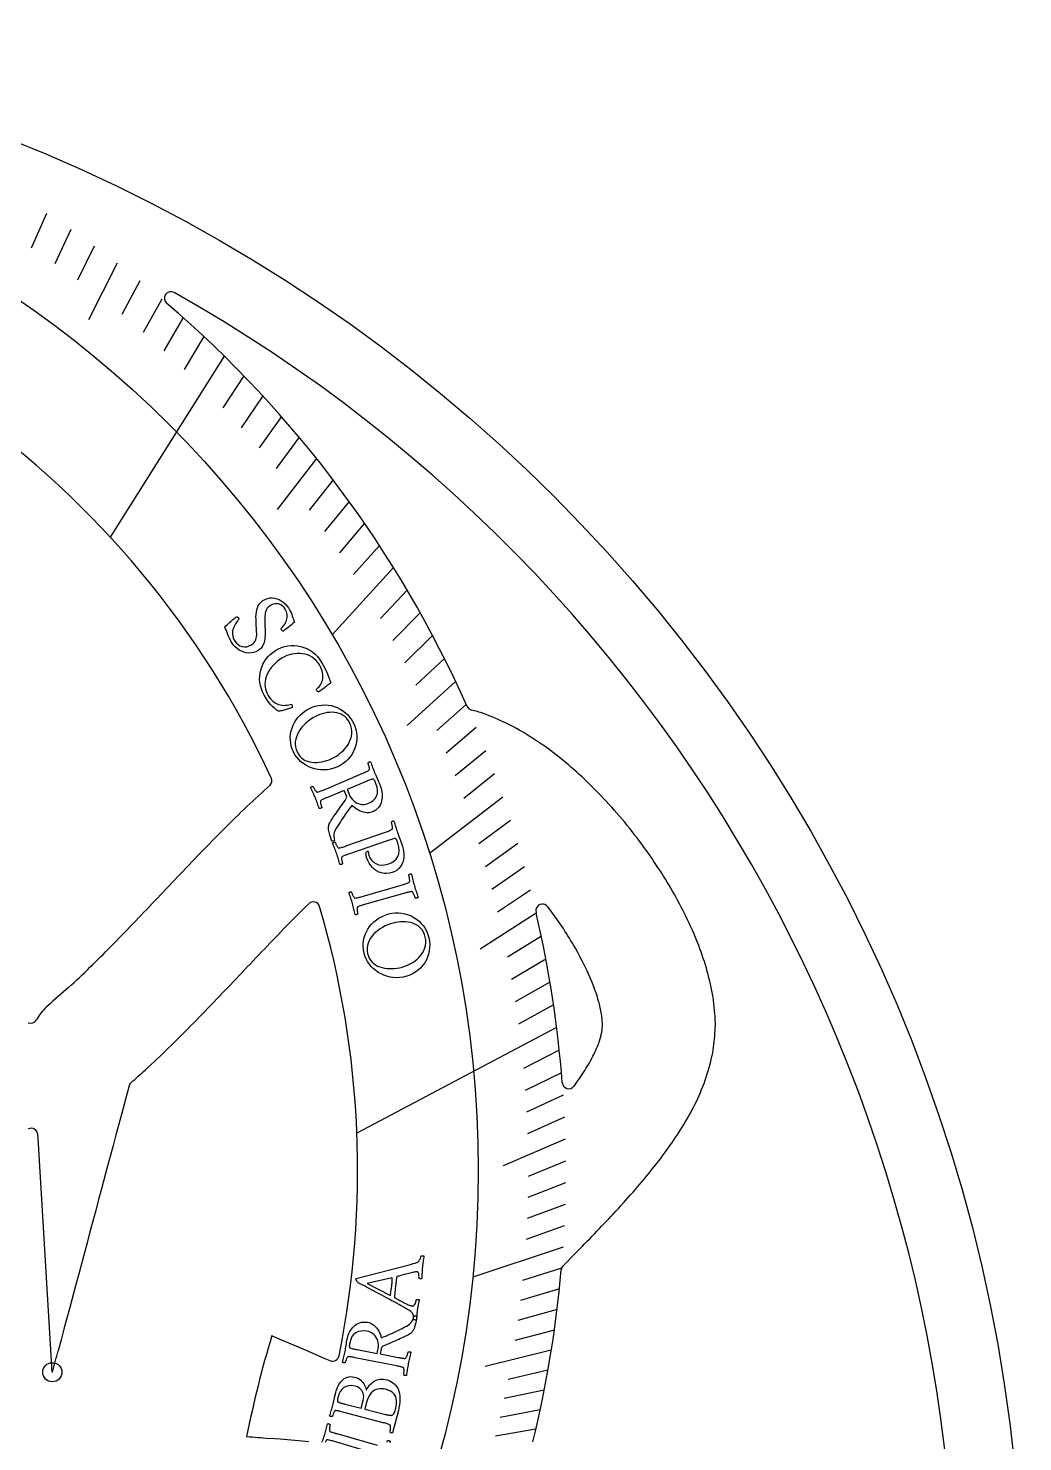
# Model space of a CAD drawing. Header units: millimetres. Extents: x -61 to 61, y -61 to 61.
# Drawn here: x 23 to 60.7, y 7 to 60.7 of the extents above; entities that cross this region are included whole.
import ezdxf

# ---------------------------------------------------------------- set-up
doc = ezdxf.new("R2010")
doc.units = ezdxf.units.MM
for name, color, linetype in [('CUT_INNER', 6, 'Continuous'), ('CUT_OUTER', 1, 'Continuous'), ('ENGRAVE', 7, 'Continuous'), ('ENGRAVE_FINE', 8, 'Continuous'), ('TEXT', 5, 'Continuous')]:
    doc.layers.add(name, color=color, linetype=linetype)

msp = doc.modelspace()

# ---------------------------------------------------------------- linework, layer by layer
at = {"layer": 'CUT_INNER'}
for points in [[(42.2667, 27.1697), (42.2767, 27.1269)], [(42.8059, 27.2556), (42.7063, 27.3817)], [(44.7897, 22.9255), (44.7627, 23.2459)], [(44.6564, 22.2088), (44.6617, 22.2241)], [(26.8152, 20.5733), (26.7545, 20.3464), (26.5348, 19.5264), (26.425, 19.1164), (26.3152, 18.7064), (26.2053, 18.2964), (26.0955, 17.8864), (25.9857, 17.4764), (25.766, 16.6564), (25.6562, 16.2464), (25.5463, 15.8364), (25.3267, 15.0164), (25.2168, 14.6064), (24.8873, 13.3763), (24.7775, 12.9663), (24.5578, 12.1463), (24.448, 11.7363), (24.3382, 11.3263), (24.2283, 10.9163), (24.1185, 10.5063)], [(23.899, 9.6877), (23.8985, 9.6924), (23.8732, 10.11), (23.8476, 10.5337), (23.8219, 10.9574), (23.7963, 11.381), (23.7706, 11.8047), (23.745, 12.2284), (23.6937, 13.0758), (23.6681, 13.4995), (23.5911, 14.7705), (23.5655, 15.1942), (23.5398, 15.6179), (23.5142, 16.0416), (23.4886, 16.4653), (23.4629, 16.889), (23.4116, 17.7363), (23.386, 18.16), (23.3603, 18.5837), (23.352, 18.721)], [(43.7559, 14.1998), (43.2961, 13.733)], [(32.2362, 11.0771), (32.2415, 11.0751), (32.6259, 10.9096), (33.0157, 10.7418), (33.4056, 10.5739), (33.7955, 10.4061), (34.1853, 10.2382), (34.4412, 10.1281)], [(33.6438, 7.0469), (33.3913, 7.0682), (32.9683, 7.104), (32.5454, 7.1398), (32.1224, 7.1755)]]:
    msp.add_lwpolyline(points, dxfattribs=at)
for centre, radius, start, end in [((0, 17.3599), 35.4926, 24.83716, 143.49318), ((28.4006, 50.4938), 0.25, 60.64453, 229.39453), ((0.0014, 0.0007), 58.1815, 352.789404, 60.645013), ((0.0054, 17.3635), 43.3838, 23.9675, 49.40096), ((39.8766, 35.0888), 0.25, 204.08326, 255.07549), ((38.4012, 28.9599), 6.0541, 72.07261, 76.52223), ((35.6966, 22.8315), 12.7359, 64.61135, 68.9807), ((36.9336, 25.7802), 9.5428, 57.00802, 63.73056), ((35.7436, 23.8426), 11.816, 51.83137, 57.28366), ((34.2861, 21.9052), 14.24, 47.47387, 52.03835), ((31.9827, 32.1635), 0.25, 317.29303, 24.78516), ((32.7607, 20.1831), 16.5403, 43.64911, 47.61193), ((249.6698, -203.6833), 320.7047, 132.703512, 132.917591), ((74.9022, -14.2158), 62.9523, 133.854055, 136.122053), ((30.9381, 18.4393), 19.0627, 36.3787, 43.66042), ((31.2458, 18.6278), 18.7032, 29.93817, 36.47277), ((225.6218, -159.33), 272.1759, 136.093946, 136.62177), ((32.5264, 19.4136), 17.2014, 26.14817, 29.79883), ((-68.2187, 118.3106), 132.0846, 315.579686, 316.627798), ((60.6312, -0.2344), 38.6972, 134.23999, 136.44196), ((33.8086, 27.3107), 0.25, 16.34766, 134.45647), ((42.5101, 27.2267), 0.25, 38.29592, 154.46167), ((0.0052, 17.3599), 35.4876, 348.53843, 16.4026), ((42.5101, 27.2267), 0.25, 154.46167, 193.18359), ((0.0344, 17.3663), 43.3553, 4.39804, 13.01053), ((31.2387, 18.6265), 14.4312, 29.81033, 36.72266), ((34.595, 20.4962), 14.8675, 21.80658, 25.91628), ((228.9674, -162.5162), 272.5178, 136.104894, 136.621492), ((-5.2314, 56.529), 43.8555, 312.71592, 315.63202), ((34.5698, 20.4949), 10.6121, 21.59548, 29.99844), ((37.0046, 21.5334), 12.2452, 16.64123, 21.48879), ((39.4429, 22.3351), 9.6797, 10.23982, 16.22815), ((35.4615, 11.0887), 17.1603, 129.61952, 133.14706), ((-67.135, 117.2707), 134.8608, 315.557984, 316.625498), ((35.1245, 20.9116), 9.9446, 16.82215, 20.53948), ((38.4052, 22.1228), 6.4572, 10.46067, 14.9589), ((41.5704, 22.7869), 7.506, 2.0986, 9.73306), ((23.8747, 22.7857), 0.6504, 146.99532, 153.80445), ((25.1493, 22.0024), 2.1463, 131.53821, 147.99236), ((44.2796, 23.1971), 0.4855, 5.76685, 11.6533), ((23.0723, 23.1938), 0.25, 248.21788, 331.05658), ((-5.2739, 56.5634), 48.188, 312.74507, 315.5915), ((38.7206, 24.0437), 6.2136, 342.9714, 346.3745), ((44.4471, 22.6481), 0.3196, 347.68994, 354.30786), ((40.1721, 23.1848), 4.628, 352.945, 356.30921), ((44.4712, 22.8999), 0.3195, 357.66168, 4.59492), ((39.1117, 23.29), 9.9758, 351.52613, 356.48186), ((46.871, 22.8854), 2.2075, 354.60378, 4.58114), ((36.5349, 25.4168), 8.7322, 335.23694, 338.44569), ((37.6144, 25.2409), 7.6838, 328.4604, 333.05552), ((41.8178, 23.213), 7.2915, 339.51546, 347.49944), ((44.9789, 22.631), 4.0811, 345.87076, 348.53686), ((13.8964, 35.9411), 20.032, 310.44505, 312.51281), ((34.3265, 27.4213), 11.6273, 324.29025, 327.77823), ((27.0567, 20.5086), 0.25, 131.36998, 165.00375), ((43.5113, 20.7102), 0.25, 184.39664, 322.42811), ((42.7146, 21.3721), 1.2857, 320.69755, 325.00025), ((40.1039, 23.9088), 9.1407, 332.96454, 339.18944), ((37.6839, 25.2203), 11.8926, 327.86059, 332.63614), ((23.1025, 18.7059), 0.25, 3.46352, 117.96933), ((33.8179, 27.78), 16.5283, 320.83395, 327.4765), ((28.6857, 31.7666), 23.0257, 318.58183, 321.20824), ((21.6958, 37.7157), 32.2034, 316.8932, 318.87177), ((-10.9007, 68.194), 76.8292, 315.349304, 316.910757), ((0.0388, 17.353), 43.3509, 346.23651, 355.00666), ((43.4742, 13.5575), 0.25, 135.43104, 174.90234), ((71.4724, -0.7861), 40.9904, 163.17713, 168.69787), ((-736.9854, 214.1704), 787.8822, 344.9575473, 345.0191802), ((34.5401, 10.3577), 0.25, 246.70761, 348.57422), ((87.2298, 661.5005), 656.6415, 265.1118593, 265.1859046)]:
    msp.add_arc(centre, radius, start, end, dxfattribs=at)
at = {"layer": 'CUT_OUTER'}
msp.add_circle((0, 0), 60.75, dxfattribs=at)
at = {"layer": 'ENGRAVE'}
for points in [[(30.4248, 48.2959), (26.0931, 41.4198)], [(36.8574, 40.2563), (34.5233, 37.707)], [(41.0089, 31.5366), (38.2235, 29.3945)], [(43.0505, 22.7793), (35.4649, 18.7655)], [(43.292, 14.441), (39.867, 13.2985)]]:
    msp.add_lwpolyline(points, dxfattribs=at)
for centre, radius in [((0, 17.3597), 40.0734), ((23.8989, 9.6863), 0.3645)]:
    msp.add_circle(centre, radius, dxfattribs=at)
at = {"layer": 'ENGRAVE_FINE'}
for points in [[(23.6813, 53.7178), (23.1, 52.3992)], [(24.5962, 53.1053), (23.9898, 51.7961)], [(25.4913, 52.4725), (24.8601, 51.1732)], [(26.3663, 51.8203), (25.2727, 49.6709)], [(27.2208, 51.1495), (26.5404, 49.871)], [(28.0542, 50.4608), (27.3495, 49.1933)], [(28.8662, 49.7551), (28.1375, 48.499)], [(29.6565, 49.0332), (28.9039, 47.7889)], [(31.1708, 47.5441), (30.3712, 46.3246)], [(31.8943, 46.7786), (31.0716, 45.5719)], [(32.5952, 46.0001), (31.7496, 44.8067)], [(33.2732, 45.2095), (32.405, 44.0298)], [(33.9283, 44.4076), (32.4428, 42.4633)], [(34.5603, 43.5952), (33.6476, 42.4439)], [(35.1692, 42.7731), (34.2347, 41.6365)], [(35.7551, 41.9421), (34.7989, 40.8205)], [(36.3178, 41.1029), (35.3404, 39.9967)], [(37.374, 39.4029), (36.3549, 38.3286)], [(37.8676, 38.5437), (36.8282, 37.4857)], [(38.3385, 37.6792), (37.279, 36.638)], [(38.7866, 36.8101), (37.7074, 35.7859)], [(39.2122, 35.9372), (37.3791, 34.2572)], [(39.6154, 35.061), (38.4978, 34.0718)], [(39.9965, 34.1822), (38.8601, 33.2111)], [(40.3556, 33.3015), (39.2009, 32.3486)], [(40.693, 32.4194), (39.5202, 31.4851)], [(41.3037, 30.6535), (40.0959, 29.7572)], [(41.5774, 29.7708), (40.3527, 28.8938)], [(41.8306, 28.8889), (40.5892, 28.0316)], [(42.0633, 28.0083), (40.8058, 27.171)], [(42.2761, 27.1296), (40.1506, 25.7656)], [(42.4691, 26.2532), (41.1803, 25.4565)], [(42.6427, 25.3796), (41.3389, 24.6036)], [(42.7972, 24.5091), (41.4788, 23.7541)], [(42.9331, 23.6422), (41.6003, 22.9083)], [(43.1499, 21.9207), (41.7899, 21.2298)], [(43.2317, 21.0668), (41.8586, 20.3977)], [(43.2961, 20.2179), (41.9105, 19.5709)], [(43.3435, 19.3744), (41.9457, 18.7496)], [(43.3743, 18.5365), (41.0207, 17.5307)], [(43.3889, 17.7045), (41.9681, 17.1248)], [(43.3876, 16.8788), (41.9559, 16.3218)], [(43.3708, 16.0594), (41.9286, 15.5254)], [(43.3388, 15.2467), (41.8867, 14.7359)], [(43.2308, 13.6423), (41.7599, 13.1781)], [(43.1554, 12.8509), (41.6759, 12.4103)], [(43.0663, 12.067), (41.5786, 11.6501)], [(42.9638, 11.2907), (41.4683, 10.8977)], [(42.8482, 10.5222), (40.3382, 9.9058)], [(42.7199, 9.7617), (41.2103, 9.4167)], [(42.5792, 9.0092), (41.0632, 8.6884)], [(42.4264, 8.2648), (40.9045, 7.9683)], [(42.2619, 7.5288), (40.7346, 7.2567)]]:
    msp.add_lwpolyline(points, dxfattribs=at)
at = {"layer": 'TEXT'}
for points in [[(32.863, 38.7309), (32.8946, 38.6806), (32.9219, 38.6338), (32.9449, 38.5905), (32.9636, 38.5506), (32.9798, 38.5119), (32.9952, 38.4722), (33.0098, 38.4314), (33.0236, 38.3895), (33.038, 38.3447), (33.0543, 38.2949), (33.0725, 38.2401), (33.0927, 38.1804), (33.0367, 38.1318), (32.9791, 38.0837), (32.9198, 38.036), (32.8588, 37.9888), (32.8007, 37.9449), (32.7503, 37.9073), (32.7075, 37.8759), (32.6724, 37.8508), (32.6647, 37.8463), (32.6556, 37.8461), (32.6452, 37.8503), (32.6335, 37.8589), (32.622, 37.8694), (32.6122, 37.8792), (32.6043, 37.8885), (32.5982, 37.8971), (32.592, 37.9087), (32.5883, 37.92), (32.5869, 37.931), (32.588, 37.9419), (32.6151, 37.966), (32.6426, 37.995), (32.6703, 38.0289), (32.6983, 38.0677), (32.7251, 38.1102), (32.749, 38.1554), (32.7701, 38.2033), (32.7883, 38.2539), (32.8026, 38.3063), (32.812, 38.3597), (32.8163, 38.4142), (32.8157, 38.4697), (32.8088, 38.5253), (32.7942, 38.5798), (32.7719, 38.6332), (32.742, 38.6856), (32.6973, 38.7466), (32.6504, 38.796), (32.6012, 38.8338), (32.5499, 38.8599), (32.4978, 38.8765), (32.446, 38.8854), (32.3947, 38.8868), (32.3437, 38.8806), (32.2945, 38.8687), (32.2485, 38.8529), (32.2056, 38.8332), (32.1659, 38.8097), (32.1093, 38.7659), (32.0634, 38.7171), (32.0283, 38.6635), (32.0038, 38.605), (31.9873, 38.5426), (31.976, 38.4773), (31.97, 38.4092), (31.9692, 38.3383), (31.9708, 38.2657), (31.9719, 38.1927), (31.9727, 38.1193), (31.973, 38.0455), (31.9743, 37.9894), (31.9756, 37.9304), (31.9769, 37.8687), (31.9782, 37.8042), (31.9784, 37.7383), (31.9763, 37.6722), (31.9719, 37.6059), (31.9653, 37.5395), (31.9549, 37.4742), (31.9392, 37.4114), (31.9183, 37.3512), (31.892, 37.2934), (31.8594, 37.2394), (31.8194, 37.1905), (31.772, 37.1466), (31.7173, 37.1077), (31.6302, 37.0617), (31.5407, 37.0307), (31.449, 37.0147), (31.355, 37.0134), (31.2613, 37.0251), (31.1707, 37.0479), (31.0832, 37.0817), (30.9985, 37.1267), (30.9191, 37.181), (30.8473, 37.243), (30.783, 37.3128), (30.7261, 37.3905), (30.6786, 37.468), (30.6361, 37.547), (30.5987, 37.6274), (30.5664, 37.7093), (30.537, 37.7895), (30.5083, 37.865), (30.4802, 37.9356), (30.453, 38.0015), (30.4935, 38.0422), (30.536, 38.0834), (30.5804, 38.1251), (30.6268, 38.1673), (30.6729, 38.2083), (30.7163, 38.2464), (30.757, 38.2816), (30.7952, 38.3139), (30.8286, 38.3416), (30.8551, 38.3633), (30.8749, 38.3789), (30.8877, 38.3884), (30.9009, 38.3854), (30.9139, 38.3814), (30.9267, 38.3764), (30.9393, 38.3704), (30.9512, 38.3633), (30.9618, 38.3551), (30.9712, 38.3457), (30.9793, 38.3352), (30.9862, 38.3211), (30.9877, 38.3074), (30.9837, 38.2941), (30.9743, 38.2811), (30.9542, 38.2587), (30.9315, 38.231), (30.9065, 38.1979), (30.879, 38.1594), (30.8511, 38.1163), (30.825, 38.0693), (30.8006, 38.0184), (30.778, 37.9637), (30.7592, 37.906), (30.7467, 37.8463), (30.7403, 37.7845), (30.74, 37.7208), (30.7481, 37.6555), (30.7668, 37.5892), (30.796, 37.5217), (30.8359, 37.453), (30.8888, 37.3854), (30.9511, 37.3306), (31.023, 37.2885), (31.1044, 37.259), (31.1914, 37.246), (31.2798, 37.2533), (31.3696, 37.2809), (31.4609, 37.329), (31.521, 37.3724), (31.5692, 37.4187), (31.6053, 37.4678), (31.6293, 37.5198), (31.6447, 37.5748), (31.6547, 37.6327), (31.6594, 37.6936), (31.6586, 37.7574), (31.655, 37.8238), (31.6508, 37.8927), (31.6461, 37.9639), (31.6409, 38.0375), (31.6375, 38.1214), (31.635, 38.2075), (31.6334, 38.2959), (31.6328, 38.3866), (31.636, 38.4772), (31.6461, 38.5653), (31.6632, 38.6511), (31.6873, 38.7344), (31.721, 38.8129), (31.7672, 38.884), (31.8258, 38.9478), (31.897, 39.0041), (31.9804, 39.0524), (32.066, 39.0859), (32.154, 39.1044), (32.2444, 39.1078), (32.3347, 39.0978), (32.4228, 39.0762), (32.5084, 39.0428), (32.5917, 38.9976), (32.6702, 38.9427), (32.7416, 38.8799), (32.8059, 38.8093), (32.863, 38.7309)], [(34.1367, 36.639), (34.1835, 36.5538), (34.2296, 36.4657), (34.2749, 36.3745), (34.3193, 36.2803), (34.3617, 36.1833), (34.4008, 36.0838), (34.4366, 35.9817), (34.4691, 35.8771), (34.4652, 35.874), (34.4535, 35.8647), (34.434, 35.8493), (34.4067, 35.8277), (34.3741, 35.8022), (34.3386, 35.7748), (34.3003, 35.7457), (34.2592, 35.7147), (34.2176, 35.6836), (34.178, 35.6539), (34.1404, 35.6254), (34.1047, 35.5984), (34.0736, 35.5749), (34.0494, 35.5571), (34.0322, 35.5449), (34.0219, 35.5385), (34.0152, 35.5349), (34.0066, 35.5348), (33.9962, 35.5381), (33.9838, 35.5449), (33.9713, 35.5541), (33.9603, 35.5646), (33.9507, 35.5765), (33.9425, 35.5897), (33.9368, 35.6017), (33.9329, 35.6136), (33.9307, 35.6252), (33.9302, 35.6367), (33.9487, 35.6527), (33.971, 35.6738), (33.997, 35.7), (34.0268, 35.7313), (34.0574, 35.7681), (34.0861, 35.8106), (34.1127, 35.8587), (34.1372, 35.9127), (34.157, 35.9724), (34.1694, 36.0382), (34.1744, 36.1099), (34.1718, 36.1876), (34.1589, 36.2716), (34.1327, 36.3619), (34.0931, 36.4586), (34.04, 36.5615), (33.9831, 36.6502), (33.9182, 36.7286), (33.8455, 36.7966), (33.7651, 36.8543), (33.6788, 36.9019), (33.5885, 36.9397), (33.4944, 36.9678), (33.3964, 36.9862), (33.2965, 36.9953), (33.1967, 36.9956), (33.0971, 36.9872), (32.9976, 36.97), (32.9001, 36.9449), (32.8066, 36.9127), (32.717, 36.8733), (32.6314, 36.8269), (32.5402, 36.7681), (32.4536, 36.7034), (32.3717, 36.6329), (32.2942, 36.5565), (32.2232, 36.4753), (32.1602, 36.3902), (32.1052, 36.3013), (32.0582, 36.2086), (32.0208, 36.113), (31.9943, 36.0153), (31.9788, 35.9156), (31.9742, 35.8138), (31.9824, 35.7108), (32.0051, 35.6074), (32.0423, 35.5035), (32.094, 35.399), (32.1367, 35.3296), (32.182, 35.2689), (32.23, 35.2169), (32.2807, 35.1736), (32.3326, 35.1373), (32.3842, 35.1064), (32.4355, 35.0808), (32.4865, 35.0607), (32.5558, 35.0403), (32.624, 35.0277), (32.6911, 35.0231), (32.7572, 35.0264), (32.8201, 35.0344), (32.8779, 35.0439), (32.9306, 35.0549), (32.9781, 35.0674), (32.994, 35.0399), (33.0041, 35.0109), (33.0084, 34.9804), (33.007, 34.9486), (32.9919, 34.9414), (32.97, 34.9326), (32.9415, 34.9222), (32.9063, 34.91), (32.8669, 34.8969), (32.8256, 34.8836), (32.7826, 34.8702), (32.7377, 34.8566), (32.693, 34.8437), (32.6504, 34.8324), (32.6099, 34.8228), (32.5715, 34.8148), (32.5372, 34.809), (32.5091, 34.8059), (32.487, 34.8056), (32.4711, 34.808), (32.3995, 34.8578), (32.33, 34.9144), (32.2625, 34.9779), (32.1971, 35.0482), (32.1329, 35.1266), (32.0692, 35.2142), (32.006, 35.3112), (31.9432, 35.4174), (31.8833, 35.5353), (31.8363, 35.6541), (31.8023, 35.7741), (31.7811, 35.8953), (31.7721, 36.0162), (31.7744, 36.1352), (31.788, 36.2522), (31.8131, 36.3673), (31.8488, 36.4792), (31.8944, 36.5865), (31.95, 36.6889), (32.0156, 36.7867), (32.0905, 36.8783), (32.1743, 36.9624), (32.2669, 37.0387), (32.3685, 37.1073), (32.4824, 37.1698), (32.5991, 37.22), (32.7185, 37.2577), (32.8409, 37.2829), (32.9644, 37.2959), (33.0875, 37.297), (33.21, 37.2862), (33.3321, 37.2634), (33.4518, 37.2283), (33.5673, 37.1807), (33.6785, 37.1206), (33.7852, 37.048), (33.8857, 36.9633), (33.9778, 36.8668), (34.0615, 36.7587), (34.1367, 36.639)], [(35.3314, 34.3508), (35.3816, 34.2327), (35.4194, 34.1129), (35.4449, 33.9916), (35.458, 33.8688), (35.4588, 33.7464), (35.4475, 33.6262), (35.4241, 33.5082), (35.3887, 33.3925), (35.3418, 33.2806), (35.2838, 33.1743), (35.2148, 33.0734), (35.135, 32.978), (35.0443, 32.8899), (34.943, 32.811), (34.8312, 32.7412), (34.7088, 32.6804), (34.5878, 32.6337), (34.466, 32.6001), (34.3434, 32.5793), (34.2201, 32.5713), (34.0977, 32.5749), (33.9778, 32.5889), (33.8606, 32.6134), (33.7458, 32.6481), (33.6353, 32.6927), (33.5308, 32.7466), (33.4322, 32.8099), (33.3396, 32.8825), (33.2545, 32.9638), (33.1788, 33.0531), (33.1123, 33.1505), (33.055, 33.256), (33.0087, 33.3651), (32.9737, 33.4763), (32.9499, 33.5898), (32.9374, 33.7056), (32.9362, 33.822), (32.9462, 33.937), (32.9676, 34.0507), (33.0004, 34.1632), (33.0441, 34.273), (33.0982, 34.3788), (33.163, 34.4805), (33.2383, 34.5781), (33.3241, 34.6698), (33.4201, 34.7535), (33.5265, 34.8293), (33.6433, 34.897), (33.7611, 34.9515), (33.8807, 34.9933), (34.0022, 35.022), (34.1256, 35.0378), (34.249, 35.0412), (34.3705, 35.033), (34.4901, 35.0132), (34.6077, 34.9816), (34.7216, 34.9387), (34.8301, 34.8849), (34.9331, 34.8201), (35.0306, 34.7444), (35.1204, 34.6589), (35.2006, 34.5647), (35.2709, 34.462), (35.3314, 34.3508)], [(35.1935, 34.3464), (35.1421, 34.439), (35.0835, 34.5192), (35.0178, 34.5868), (34.9449, 34.6419), (34.8668, 34.6857), (34.7853, 34.7196), (34.7003, 34.7435), (34.6119, 34.7574), (34.5214, 34.7624), (34.43, 34.7596), (34.3377, 34.749), (34.2444, 34.7306), (34.152, 34.7058), (34.0622, 34.6759), (33.9749, 34.641), (33.8902, 34.601), (33.795, 34.5484), (33.7033, 34.4892), (33.6152, 34.4235), (33.5306, 34.3513), (33.4514, 34.2741), (33.3794, 34.1929), (33.3147, 34.1079), (33.2572, 34.0191), (33.2086, 33.9276), (33.1705, 33.8345), (33.1429, 33.7398), (33.1258, 33.6435), (33.1212, 33.5464), (33.1312, 33.4497), (33.1557, 33.3531), (33.1947, 33.2565), (33.2428, 33.1691), (33.2982, 33.0934), (33.3607, 33.0293), (33.4305, 32.9768), (33.5062, 32.9346), (33.5862, 32.9015), (33.6706, 32.8774), (33.7593, 32.8625), (33.8508, 32.8557), (33.9434, 32.8563), (34.037, 32.8643), (34.1317, 32.8797), (34.2257, 32.9012), (34.3172, 32.9276), (34.4062, 32.9588), (34.4927, 32.995), (34.5901, 33.0433), (34.684, 33.0983), (34.7743, 33.16), (34.8609, 33.2285), (34.942, 33.3028), (35.0156, 33.382), (35.0816, 33.4662), (35.14, 33.5552), (35.1892, 33.6479), (35.2274, 33.7429), (35.2546, 33.8402), (35.2708, 33.9397), (35.2741, 34.0407), (35.2622, 34.1422), (35.2354, 34.2441), (35.1935, 34.3464)], [(36.363, 31.9418), (36.3853, 31.8791), (36.4029, 31.8134), (36.4159, 31.7449), (36.4243, 31.6736), (36.4275, 31.6012), (36.4251, 31.5298), (36.4172, 31.4591), (36.4036, 31.3894), (36.3839, 31.322), (36.3573, 31.2582), (36.3239, 31.198), (36.2837, 31.1415), (36.2361, 31.0901), (36.1807, 31.0453), (36.1174, 31.0072), (36.0462, 30.9755), (35.9824, 30.9565), (35.9161, 30.9468), (35.8474, 30.9463), (35.7761, 30.955), (35.7045, 30.9713), (35.6345, 30.9939), (35.5662, 31.0227), (35.4995, 31.0576), (35.4365, 31.0974), (35.3792, 31.1406), (35.3277, 31.1871), (35.2819, 31.2371), (35.2252, 31.1614), (35.1711, 31.0879), (35.1196, 31.0167), (35.0708, 30.9478), (35.0235, 30.8796), (34.9767, 30.8108), (34.9303, 30.7413), (34.8844, 30.6712), (34.8375, 30.5988), (34.7881, 30.5226), (34.7362, 30.4427), (34.6817, 30.3591), (34.649, 30.3036), (34.6229, 30.2489), (34.6037, 30.1951), (34.5912, 30.1422), (34.5858, 30.0872), (34.5877, 30.0271), (34.597, 29.9621), (34.6136, 29.892), (34.6069, 29.8831), (34.5961, 29.8757), (34.5812, 29.8698), (34.5622, 29.8654), (34.5433, 29.8623), (34.5285, 29.8602), (34.518, 29.8591), (34.5117, 29.8591), (34.4824, 29.942), (34.4572, 30.0182), (34.436, 30.0877), (34.419, 30.1505), (34.4058, 30.2062), (34.396, 30.2545), (34.3897, 30.2953), (34.387, 30.3287), (34.3878, 30.3511), (34.3894, 30.3778), (34.3915, 30.4087), (34.3944, 30.444), (34.4006, 30.4823), (34.413, 30.5225), (34.4315, 30.5646), (34.4562, 30.6086), (34.4689, 30.6281), (34.4866, 30.6547), (34.5092, 30.6882), (34.5368, 30.7287), (34.5686, 30.775), (34.6037, 30.8258), (34.6422, 30.881), (34.684, 30.9407), (34.7281, 31.0037), (34.7736, 31.069), (34.8205, 31.1366), (34.8688, 31.2064), (34.9175, 31.2768), (34.9658, 31.3462), (35.0136, 31.4147), (35.061, 31.482), (35.0726, 31.507), (35.0763, 31.5361), (35.0721, 31.5693), (35.0601, 31.6066), (34.9854, 31.789), (34.3425, 31.5238), (34.3372, 31.5216), (34.3319, 31.5194), (34.3266, 31.5173), (34.3213, 31.5151), (34.316, 31.5129), (34.3107, 31.5107), (34.3054, 31.5085), (34.3001, 31.5063), (34.2673, 31.4927), (34.2362, 31.4795), (34.2068, 31.4667), (34.1789, 31.4543), (34.1533, 31.4421), (34.1306, 31.4298), (34.1108, 31.4174), (34.0939, 31.405), (34.0878, 31.3953), (34.0842, 31.3807), (34.0833, 31.361), (34.0849, 31.3362), (34.0886, 31.3088), (34.0937, 31.2809), (34.1002, 31.2526), (34.1081, 31.2238), (34.1162, 31.1972), (34.1232, 31.1752), (34.1291, 31.1578), (34.1339, 31.145), (34.1273, 31.137), (34.1177, 31.1289), (34.105, 31.1209), (34.0892, 31.1128), (34.0727, 31.1063), (34.0582, 31.1028), (34.0455, 31.1024), (34.0347, 31.105), (34.0172, 31.1579), (33.9999, 31.2097), (33.9828, 31.2603), (33.9657, 31.3096), (33.9483, 31.3586), (33.9299, 31.4079), (33.9104, 31.4575), (33.89, 31.5075), (33.8693, 31.556), (33.8477, 31.6047), (33.8252, 31.6534), (33.8018, 31.7023), (33.7777, 31.7514), (33.7531, 31.8007), (33.7281, 31.8504), (33.7025, 31.9003), (33.7083, 31.9099), (33.7175, 31.9186), (33.7303, 31.9265), (33.7464, 31.9336), (33.7633, 31.9392), (33.7779, 31.9426), (33.7904, 31.9438), (33.8008, 31.9427), (33.8065, 31.9304), (33.8147, 31.914), (33.8255, 31.8935), (33.8387, 31.869), (33.8536, 31.8431), (33.8693, 31.8182), (33.8858, 31.7945), (33.9031, 31.7718), (33.9197, 31.7527), (33.9344, 31.7396), (33.9469, 31.7326), (33.9575, 31.7315), (33.9828, 31.735), (34.0105, 31.7412), (34.0406, 31.7502), (34.0732, 31.7621), (34.1076, 31.7757), (34.1433, 31.7901), (34.1802, 31.8053), (34.2183, 31.8213), (35.6845, 32.4453), (35.7227, 32.4615), (35.7596, 32.4776), (35.7953, 32.4933), (35.8298, 32.5089), (35.8618, 32.5244), (35.8897, 32.5401), (35.9137, 32.5561), (35.9337, 32.5723), (35.9415, 32.5814), (35.9454, 32.5961), (35.9453, 32.6165), (35.9412, 32.6426), (35.9348, 32.6715), (35.9274, 32.7006), (35.9192, 32.7299), (35.9101, 32.7594), (35.9011, 32.7866), (35.8934, 32.8092), (35.8868, 32.8271), (35.8814, 32.8404), (35.8877, 32.8489), (35.897, 32.8575), (35.9094, 32.866), (35.925, 32.8745), (35.9413, 32.8814), (35.9558, 32.885), (35.9686, 32.8855), (35.9797, 32.8828), (36.0014, 32.8272), (36.0225, 32.7722), (36.043, 32.7178), (36.063, 32.6639), (36.0828, 32.6106), (36.1032, 32.5577), (36.124, 32.5053), (36.1454, 32.4534), (36.1683, 32.3989), (36.1925, 32.3425), (36.2179, 32.2842), (36.2445, 32.2239), (36.2723, 32.1603), (36.3013, 32.0921), (36.3316, 32.0193), (36.363, 31.9418)], [(35.8861, 31.2974), (35.9919, 31.3476), (36.0812, 31.4098), (36.1541, 31.484), (36.2103, 31.5703), (36.2447, 31.67), (36.2521, 31.7841), (36.2324, 31.9126), (36.1854, 32.0553), (36.1775, 32.074), (36.1674, 32.0969), (36.155, 32.124), (36.1404, 32.1554), (36.1248, 32.1846), (36.1094, 32.2057), (36.0944, 32.2185), (36.0796, 32.223), (36.0582, 32.2219), (36.032, 32.2169), (36.0009, 32.2079), (35.965, 32.1951), (35.9266, 32.1802), (35.888, 32.165), (35.8494, 32.1495), (35.8106, 32.1336), (35.0914, 31.8327), (35.1678, 31.6462), (35.199, 31.5803), (35.2372, 31.519), (35.2824, 31.4623), (35.3347, 31.4102), (35.3925, 31.3643), (35.4542, 31.3263), (35.5199, 31.2963), (35.5895, 31.2743), (35.6618, 31.2622), (35.7354, 31.262), (35.8101, 31.2737), (35.8861, 31.2974)], [(36.8052, 28.6752), (36.6988, 28.6494), (36.5951, 28.6382), (36.4942, 28.6415), (36.3961, 28.6593), (36.3023, 28.6906), (36.2145, 28.7343), (36.1327, 28.7906), (36.0567, 28.8594), (35.988, 28.9397), (35.9279, 29.0304), (35.8764, 29.1316), (35.8334, 29.2433), (35.8286, 29.2593), (35.8239, 29.2778), (35.8194, 29.2989), (35.8151, 29.3226), (35.8116, 29.3466), (35.8097, 29.3686), (35.8096, 29.3886), (35.8111, 29.4066), (35.8139, 29.4127), (35.8178, 29.4211), (35.8226, 29.4319), (35.8284, 29.445), (35.8359, 29.4583), (35.8459, 29.4693), (35.8584, 29.4781), (35.8734, 29.4847), (35.8831, 29.4867), (35.8904, 29.4854), (35.8953, 29.4806), (35.8977, 29.4725), (35.899, 29.4564), (35.9002, 29.4397), (35.9014, 29.4225), (35.9024, 29.4047), (35.9041, 29.3864), (35.9073, 29.3676), (35.9119, 29.3483), (35.9179, 29.3284), (35.9613, 29.2275), (36.0195, 29.141), (36.0926, 29.0688), (36.1807, 29.011), (36.2809, 28.9718), (36.3905, 28.9557), (36.5094, 28.9628), (36.6377, 28.9932), (36.7611, 29.0427), (36.8652, 29.1069), (36.95, 29.1859), (37.0155, 29.2798), (37.0579, 29.3878), (37.0737, 29.5088), (37.0627, 29.6429), (37.0248, 29.7897), (37.0181, 29.8089), (37.0094, 29.8324), (36.9988, 29.8602), (36.9861, 29.8924), (36.9723, 29.9226), (36.9583, 29.9445), (36.9441, 29.9582), (36.9296, 29.9637), (36.9082, 29.9639), (36.8817, 29.9605), (36.8502, 29.9535), (36.8135, 29.9429), (36.7742, 29.9304), (36.7348, 29.9176), (36.6953, 29.9045), (36.6556, 29.891), (35.1514, 29.3768), (35.1123, 29.3633), (35.0747, 29.3501), (35.0385, 29.3371), (35.0037, 29.3243), (34.9715, 29.3114), (34.943, 29.2981), (34.9182, 29.2843), (34.8971, 29.27), (34.8904, 29.2607), (34.886, 29.2463), (34.8838, 29.2267), (34.8839, 29.2019), (34.8858, 29.1744), (34.8891, 29.1466), (34.8936, 29.1185), (34.8995, 29.0901), (34.9057, 29.0638), (34.9111, 29.0419), (34.9158, 29.0246), (34.9198, 29.0116), (34.9127, 29.004), (34.9026, 28.9965), (34.8894, 28.9893), (34.8732, 28.9822), (34.8564, 28.9768), (34.8416, 28.9742), (34.8289, 28.9745), (34.8183, 28.9778), (34.8041, 29.0317), (34.79, 29.0844), (34.776, 29.1359), (34.7621, 29.1863), (34.7477, 29.2362), (34.7324, 29.2866), (34.716, 29.3373), (34.6987, 29.3885), (34.6811, 29.4381), (34.6627, 29.4876), (34.6434, 29.5371), (34.6234, 29.5865), (34.6026, 29.6362), (34.5813, 29.6865), (34.5595, 29.7373), (34.5371, 29.7886), (34.5435, 29.7977), (34.5532, 29.8059), (34.5664, 29.813), (34.583, 29.8191), (34.6002, 29.8236), (34.615, 29.8261), (34.6275, 29.8265), (34.6378, 29.8248), (34.6427, 29.8122), (34.6498, 29.7957), (34.6591, 29.7752), (34.6705, 29.7507), (34.6835, 29.7246), (34.6974, 29.6994), (34.7123, 29.675), (34.7281, 29.6514), (34.7435, 29.6314), (34.7573, 29.6174), (34.7695, 29.6096), (34.7799, 29.6079), (34.8054, 29.6097), (34.8334, 29.6142), (34.864, 29.6214), (34.8973, 29.6312), (34.9325, 29.6427), (34.969, 29.6549), (35.0067, 29.6678), (35.0457, 29.6814), (36.549, 30.2099), (36.5881, 30.2238), (36.6259, 30.2375), (36.6626, 30.251), (36.698, 30.2644), (36.7308, 30.2779), (36.7597, 30.2919), (36.7846, 30.3064), (36.8056, 30.3213), (36.814, 30.3299), (36.8187, 30.3444), (36.8199, 30.3647), (36.8175, 30.391), (36.8128, 30.4202), (36.8072, 30.4498), (36.8008, 30.4795), (36.7936, 30.5095), (36.7863, 30.5372), (36.78, 30.5602), (36.7745, 30.5785), (36.77, 30.5921), (36.7767, 30.6003), (36.7866, 30.6082), (36.7995, 30.6159), (36.8156, 30.6234), (36.8323, 30.6293), (36.847, 30.6321), (36.8598, 30.6318), (36.8707, 30.6284), (36.8889, 30.5716), (36.9066, 30.5153), (36.9237, 30.4597), (36.9403, 30.4047), (36.9568, 30.3503), (36.9738, 30.2962), (36.9914, 30.2427), (37.0095, 30.1895), (37.029, 30.1338), (37.0497, 30.076), (37.0714, 30.0162), (37.0942, 29.9543), (37.1181, 29.8892), (37.1428, 29.8193), (37.1685, 29.7447), (37.1951, 29.6654), (37.2226, 29.5662), (37.2399, 29.466), (37.2469, 29.365), (37.2436, 29.2631), (37.2295, 29.1636), (37.2042, 29.0697), (37.1677, 28.9814), (37.1201, 28.8986), (37.0604, 28.8247), (36.9881, 28.7629), (36.9029, 28.7131), (36.8052, 28.6752)], [(37.6503, 28.1652), (37.6665, 28.1099), (37.6831, 28.0555), (37.7002, 28.002), (37.7176, 27.9494), (37.7352, 27.8966), (37.7529, 27.8424), (37.7706, 27.787), (37.7883, 27.7303), (37.7814, 27.7213), (37.7711, 27.7136), (37.7574, 27.7074), (37.7404, 27.7026), (37.7229, 27.6995), (37.7079, 27.6984), (37.6953, 27.6992), (37.6851, 27.702), (37.6809, 27.7158), (37.6747, 27.7343), (37.6665, 27.7574), (37.6563, 27.7851), (37.6448, 27.8145), (37.6328, 27.8427), (37.6204, 27.8698), (37.6076, 27.8957), (37.5947, 27.918), (37.5819, 27.9341), (37.5695, 27.944), (37.5572, 27.9478), (37.536, 27.9474), (37.5124, 27.945), (37.4863, 27.9406), (37.4578, 27.9342), (37.4275, 27.9266), (37.3958, 27.9183), (37.3629, 27.9094), (37.3286, 27.8998), (37.3231, 27.8982), (37.3175, 27.8967), (37.312, 27.8951), (37.3065, 27.8936), (37.301, 27.892), (37.2955, 27.8905), (37.29, 27.8889), (37.2844, 27.8873), (35.7509, 27.4543), (35.7454, 27.4528), (35.7399, 27.4512), (35.7343, 27.4497), (35.7288, 27.4481), (35.7233, 27.4465), (35.7178, 27.445), (35.7123, 27.4434), (35.7068, 27.4419), (35.6727, 27.4321), (35.6402, 27.4226), (35.6095, 27.4133), (35.5804, 27.4042), (35.5536, 27.3951), (35.5296, 27.3855), (35.5085, 27.3755), (35.4902, 27.3651), (35.483, 27.3562), (35.4778, 27.342), (35.4746, 27.3226), (35.4734, 27.2978), (35.4738, 27.2701), (35.4756, 27.2418), (35.4788, 27.213), (35.4834, 27.1835), (35.4884, 27.1561), (35.4928, 27.1334), (35.4966, 27.1155), (35.4998, 27.1023), (35.4924, 27.095), (35.4819, 27.0881), (35.4684, 27.0816), (35.4517, 27.0754), (35.4347, 27.0709), (35.4198, 27.0691), (35.4071, 27.0701), (35.3967, 27.0739), (35.3855, 27.1286), (35.3743, 27.182), (35.3631, 27.2342), (35.3519, 27.2852), (35.3402, 27.3358), (35.3276, 27.3869), (35.3141, 27.4385), (35.2996, 27.4905), (35.2846, 27.5411), (35.2688, 27.5919), (35.2521, 27.6429), (35.2345, 27.6942), (35.2162, 27.7457), (35.1975, 27.7976), (35.1784, 27.8498), (35.1588, 27.9024), (35.1656, 27.9112), (35.1758, 27.9188), (35.1894, 27.9252), (35.2063, 27.9303), (35.2236, 27.934), (35.2386, 27.9356), (35.2511, 27.9354), (35.2613, 27.9331), (35.2655, 27.9202), (35.2718, 27.9029), (35.2801, 27.8814), (35.2904, 27.8555), (35.3022, 27.828), (35.3149, 27.8015), (35.3286, 27.776), (35.3431, 27.7515), (35.3575, 27.7306), (35.3705, 27.7159), (35.3822, 27.7075), (35.3925, 27.7052), (35.418, 27.7057), (35.4463, 27.7087), (35.4773, 27.7141), (35.511, 27.7221), (35.5468, 27.7317), (35.5839, 27.7419), (35.6222, 27.7528), (35.6619, 27.7642), (37.1917, 28.2105), (37.2314, 28.2222), (37.27, 28.2339), (37.3073, 28.2454), (37.3434, 28.2568), (37.3769, 28.2686), (37.4065, 28.281), (37.4322, 28.294), (37.4539, 28.3078), (37.4627, 28.3159), (37.4682, 28.3301), (37.4705, 28.3504), (37.4695, 28.3767), (37.4664, 28.4063), (37.4624, 28.4365), (37.4574, 28.4671), (37.4515, 28.4983), (37.4455, 28.5272), (37.4402, 28.5511), (37.4357, 28.57), (37.4319, 28.584), (37.439, 28.5917), (37.4493, 28.5991), (37.4626, 28.6061), (37.4791, 28.6128), (37.4961, 28.6177), (37.5109, 28.6197), (37.5237, 28.6187), (37.5344, 28.6147), (37.5495, 28.5569), (37.5643, 28.4995), (37.5785, 28.4424), (37.5923, 28.3857), (37.6061, 28.3296), (37.6204, 28.2741), (37.6351, 28.2193), (37.6503, 28.1652)], [(38.1961, 26.1948), (38.2192, 26.0686), (38.2299, 25.9434), (38.2282, 25.8195), (38.214, 25.6968), (38.188, 25.5773), (38.1506, 25.4624), (38.102, 25.3524), (38.0421, 25.2472), (37.9717, 25.1484), (37.8918, 25.0573), (37.8025, 24.974), (37.7036, 24.8984), (37.5959, 24.8324), (37.4798, 24.7776), (37.3553, 24.734), (37.2226, 24.7015), (37.0943, 24.6825), (36.9681, 24.6763), (36.8439, 24.6829), (36.7219, 24.7021), (36.6032, 24.7325), (36.4894, 24.7724), (36.3803, 24.822), (36.2759, 24.8811), (36.1779, 24.9488), (36.0877, 25.0243), (36.0055, 25.1076), (35.931, 25.1987), (35.8658, 25.2967), (35.8115, 25.4004), (35.768, 25.51), (35.7352, 25.6256), (35.7139, 25.7421), (35.7041, 25.8583), (35.7058, 25.9742), (35.719, 26.09), (35.7433, 26.2038), (35.7783, 26.3138), (35.8241, 26.4201), (35.8807, 26.5226), (35.9474, 26.6202), (36.0234, 26.7115), (36.1089, 26.7966), (36.2038, 26.8753), (36.3076, 26.946), (36.4196, 27.0066), (36.54, 27.0572), (36.6687, 27.0977), (36.7956, 27.1251), (36.9215, 27.1396), (37.0464, 27.141), (37.1702, 27.1294), (37.2914, 27.1056), (37.4081, 27.071), (37.5204, 27.0255), (37.6283, 26.9689), (37.73, 26.9021), (37.8241, 26.8258), (37.9104, 26.74), (37.9889, 26.6448), (38.0578, 26.5417), (38.1154, 26.4322), (38.1615, 26.3166), (38.1961, 26.1948)], [(38.0606, 26.2208), (38.0308, 26.3224), (37.9912, 26.4134), (37.9419, 26.4938), (37.8829, 26.5636), (37.8163, 26.6234), (37.7441, 26.6743), (37.6664, 26.7163), (37.5833, 26.7492), (37.4961, 26.774), (37.4063, 26.7913), (37.3138, 26.8012), (37.2188, 26.8037), (37.1233, 26.7997), (37.0291, 26.7902), (36.9363, 26.7752), (36.8448, 26.7548), (36.7404, 26.7243), (36.6379, 26.6866), (36.5376, 26.6418), (36.4392, 26.59), (36.345, 26.532), (36.257, 26.4686), (36.1753, 26.3998), (36.0997, 26.3257), (36.0322, 26.2471), (35.9746, 26.1646), (35.927, 26.0783), (35.8892, 25.988), (35.8634, 25.8944), (35.8519, 25.7978), (35.8547, 25.6982), (35.8715, 25.5954), (35.8994, 25.4996), (35.9368, 25.4136), (35.9837, 25.3374), (36.0404, 25.2708), (36.1049, 25.2131), (36.1757, 25.1632), (36.2528, 25.1213), (36.3361, 25.0872), (36.4239, 25.0606), (36.5144, 25.0409), (36.6075, 25.0282), (36.7032, 25.0224), (36.7996, 25.0228), (36.8947, 25.0285), (36.9884, 25.0395), (37.0807, 25.0558), (37.1864, 25.0816), (37.29, 25.1146), (37.3916, 25.1551), (37.4912, 25.2029), (37.5866, 25.2577), (37.6757, 25.3188), (37.7585, 25.3864), (37.8351, 25.4605), (37.9033, 25.5402), (37.9614, 25.6245), (38.0093, 25.7134), (38.047, 25.807), (38.0722, 25.9048), (38.083, 26.0065), (38.0791, 26.1118), (38.0606, 26.2208)], [(37.2564, 12.151), (37.2509, 12.1541), (37.2345, 12.1633), (37.2071, 12.1786), (37.1687, 12.2), (37.1209, 12.2266), (37.0652, 12.2573), (37.0017, 12.2921), (36.9302, 12.3311), (36.8527, 12.3734), (36.7709, 12.4182), (36.6848, 12.4657), (36.5945, 12.5156), (36.5013, 12.5669), (36.4066, 12.6185), (36.3105, 12.6702), (36.2129, 12.7222), (36.1156, 12.7736), (36.0202, 12.8239), (35.9269, 12.8731), (35.8355, 12.921), (35.7478, 12.967), (35.6655, 13.01), (35.5885, 13.0502), (35.517, 13.0875), (35.5025, 13.0987), (35.4875, 13.1144), (35.4721, 13.1345), (35.4563, 13.159), (35.4424, 13.1839), (35.4329, 13.2054), (35.4278, 13.2233), (35.427, 13.2377), (35.4275, 13.2409), (35.4282, 13.2435), (35.429, 13.2453), (35.43, 13.2465), (35.4312, 13.2476), (35.4327, 13.2494), (35.4346, 13.2518), (35.4367, 13.2549), (37.4986, 13.7864), (37.6001, 13.8148), (37.676, 13.8365), (37.7264, 13.8514), (37.7511, 13.8596), (37.7724, 13.8696), (37.7927, 13.8844), (37.812, 13.9039), (37.8303, 13.9282), (37.847, 13.9549), (37.8615, 13.9819), (37.8739, 14.009), (37.8841, 14.0364), (37.8921, 14.0614), (37.8981, 14.0815), (37.9019, 14.0966), (37.9036, 14.1068), (37.915, 14.1124), (37.9288, 14.1154), (37.945, 14.1157), (37.9636, 14.1134), (37.9814, 14.1099), (37.9952, 14.1068), (38.0049, 14.104), (38.0105, 14.1015), (38.0021, 14.047), (37.9941, 13.9955), (37.9865, 13.9468), (37.9794, 13.901), (37.9726, 13.8544), (37.9661, 13.8035), (37.9598, 13.7481), (37.9537, 13.6883), (37.9479, 13.6252), (37.9432, 13.5676), (37.9398, 13.5155), (37.9376, 13.4689), (37.9357, 13.4222), (37.9335, 13.3699), (37.9309, 13.3121), (37.9278, 13.2486), (37.918, 13.243), (37.9057, 13.2398), (37.8907, 13.2391), (37.8731, 13.2409), (37.8557, 13.2446), (37.8414, 13.2497), (37.8301, 13.2562), (37.8218, 13.264), (37.8231, 13.2839), (37.8233, 13.3088), (37.8223, 13.3387), (37.8201, 13.3736), (37.8164, 13.4081), (37.8109, 13.437), (37.8035, 13.4602), (37.7944, 13.4777), (37.7861, 13.4854), (37.7747, 13.4914), (37.7603, 13.4958), (37.7428, 13.4986), (37.7225, 13.4991), (37.696, 13.497), (37.6633, 13.4925), (37.6243, 13.4855), (37.5807, 13.4765), (37.5344, 13.4662), (37.4853, 13.4544), (37.4333, 13.4414), (37.3804, 13.4276), (37.3281, 13.4139), (37.2766, 13.4001), (37.2258, 13.3862), (37.1775, 13.373), (37.1337, 13.3611), (37.0944, 13.3503), (37.0595, 13.3408), (37.0309, 13.3331), (37.0105, 13.3275), (36.9982, 13.3242), (36.9941, 13.3231), (36.9936, 13.3227), (36.992, 13.3214), (36.9894, 13.3193), (36.9857, 13.3164), (36.982, 13.3129), (36.9792, 13.3094), (36.9773, 13.3058), (36.9764, 13.3021), (36.9715, 13.2723), (36.9666, 13.2392), (36.9618, 13.2027), (36.9571, 13.1629), (36.9524, 13.1221), (36.9479, 13.0827), (36.9434, 13.0447), (36.9392, 13.0082), (36.938, 12.9988), (36.9369, 12.9893), (36.9358, 12.9799), (36.9347, 12.9705), (36.9336, 12.9613), (36.9326, 12.9526), (36.9316, 12.9443), (36.9306, 12.9365), (36.9242, 12.8821), (36.9184, 12.8319), (36.9134, 12.7859), (36.909, 12.7441), (36.905, 12.7015), (36.9009, 12.6532), (36.8967, 12.5992), (36.8925, 12.5394), (36.8926, 12.5372), (36.8933, 12.5345), (36.8947, 12.5312), (36.8967, 12.5274), (36.8987, 12.5237), (36.9002, 12.5212), (36.9011, 12.5196), (36.9014, 12.5191), (36.9059, 12.5167), (36.9194, 12.5095), (36.9419, 12.4976), (36.9734, 12.4808), (37.0111, 12.4607), (37.0522, 12.4387), (37.0966, 12.4147), (37.1443, 12.3888), (37.193, 12.3626), (37.2401, 12.3378), (37.2857, 12.3143), (37.3299, 12.2922), (37.3732, 12.2704), (37.4131, 12.2522), (37.4497, 12.2376), (37.4829, 12.2266), (37.5129, 12.2182), (37.5397, 12.2115), (37.5633, 12.2064), (37.5838, 12.203), (37.6041, 12.204), (37.6232, 12.2127), (37.6413, 12.2292), (37.6582, 12.2535), (37.6735, 12.282), (37.6867, 12.3113), (37.6978, 12.3414), (37.7069, 12.3723), (37.714, 12.4006), (37.7193, 12.423), (37.7229, 12.4396), (37.7248, 12.4502), (37.7311, 12.4531), (37.7413, 12.4549), (37.7555, 12.4558), (37.7737, 12.4556), (37.7924, 12.4544), (37.8084, 12.4521), (37.8216, 12.4487), (37.8319, 12.4442), (37.8254, 12.409), (37.8192, 12.3766), (37.8134, 12.3468), (37.8078, 12.3197), (37.8025, 12.2939), (37.7971, 12.2681), (37.7916, 12.2423), (37.7862, 12.2165), (37.7807, 12.1886), (37.7751, 12.1566), (37.7694, 12.1204), (37.7635, 12.0801), (37.7581, 12.0393), (37.7535, 12.0019), (37.7498, 11.9678), (37.7471, 11.9369), (37.7448, 11.9077), (37.7425, 11.8786), (37.7402, 11.8494), (37.7379, 11.8202), (37.7352, 11.7891), (37.732, 11.7542), (37.7281, 11.7154), (37.7237, 11.6727), (37.7174, 11.6702), (37.7072, 11.6693), (37.6932, 11.6699), (37.6753, 11.6721), (37.6568, 11.6754), (37.6411, 11.6793), (37.6281, 11.6837), (37.6179, 11.6887), (37.6199, 11.7091), (37.6206, 11.7359), (37.6201, 11.7689), (37.6183, 11.8083), (37.6141, 11.8476), (37.6062, 11.8802), (37.5946, 11.9063), (37.5795, 11.9258), (37.5465, 11.9588), (37.511, 11.9899), (37.4731, 12.0191), (37.4327, 12.0464), (37.3905, 12.0728), (37.347, 12.099), (37.3023, 12.125), (37.2564, 12.151)], [(35.8598, 13.0574), (36.7212, 12.6152), (36.7217, 12.6152), (36.7232, 12.6154), (36.7256, 12.6157), (36.729, 12.6161), (36.7325, 12.6167), (36.735, 12.6177), (36.7366, 12.619), (36.7373, 12.6207), (36.7439, 12.6579), (36.7507, 12.6986), (36.7576, 12.7429), (36.7646, 12.7907), (36.7713, 12.8379), (36.7771, 12.8802), (36.782, 12.9176), (36.786, 12.9501), (36.7908, 12.9922), (36.7948, 13.0323), (36.7981, 13.0704), (36.8006, 13.1064), (36.8028, 13.1422), (36.8051, 13.1796), (36.8076, 13.2187), (36.8103, 13.2595), (36.81, 13.2629), (36.8086, 13.2658), (36.8058, 13.2682), (36.8018, 13.2699), (36.7977, 13.2712), (36.7948, 13.2721), (36.7931, 13.2727), (36.7925, 13.2728)], [(35.102, 10.9777), (35.1154, 11.0368), (35.134, 11.0959), (35.1579, 11.1551), (35.1869, 11.2143), (35.2207, 11.272), (35.2587, 11.3264), (35.3008, 11.3778), (35.3472, 11.4259), (35.3977, 11.4696), (35.4523, 11.5073), (35.5109, 11.5392), (35.5736, 11.5652), (35.6401, 11.5837), (35.7103, 11.5934), (35.7841, 11.5941), (35.8615, 11.5859), (35.9263, 11.5709), (35.9888, 11.547), (36.0488, 11.5143), (36.1064, 11.4727), (36.1604, 11.4243), (36.2098, 11.3714), (36.2545, 11.3138), (36.2944, 11.2517), (36.3286, 11.1871), (36.3558, 11.1225), (36.3761, 11.0577), (36.3896, 10.9928), (36.4772, 11.0268), (36.5614, 11.0608), (36.642, 11.0945), (36.7192, 11.1281), (36.7946, 11.1622), (36.8699, 11.1974), (36.9451, 11.2338), (37.0202, 11.2713), (37.0972, 11.3107), (37.1781, 11.3525), (37.263, 11.3968), (37.3519, 11.4437), (37.4079, 11.4768), (37.4575, 11.5127), (37.5007, 11.5514), (37.5376, 11.5929), (37.5692, 11.64), (37.5966, 11.6953), (37.6199, 11.7589), (37.639, 11.8308), (37.6492, 11.8357), (37.6622, 11.8372), (37.6781, 11.8354), (37.6969, 11.8302), (37.715, 11.8238), (37.729, 11.8186), (37.7387, 11.8144), (37.7443, 11.8114), (37.7301, 11.7211), (37.7152, 11.639), (37.6997, 11.5652), (37.6836, 11.4996), (37.6676, 11.4424), (37.652, 11.3937), (37.6371, 11.3536), (37.6227, 11.322), (37.6107, 11.3023), (37.5959, 11.2791), (37.5784, 11.2524), (37.5581, 11.2222), (37.5333, 11.1911), (37.5022, 11.1616), (37.4647, 11.1336), (37.421, 11.1072), (37.4001, 11.0965), (37.3713, 11.0822), (37.3346, 11.0644), (37.2901, 11.043), (37.239, 11.0189), (37.1827, 10.9928), (37.1212, 10.9648), (37.0544, 10.9349), (36.9839, 10.9036), (36.911, 10.8714), (36.8357, 10.8384), (36.7579, 10.8045), (36.6795, 10.7706), (36.6018, 10.7378), (36.5251, 10.706), (36.4491, 10.6751), (36.4261, 10.6606), (36.4074, 10.6385), (36.3932, 10.609), (36.3834, 10.5719), (36.3476, 10.3825), (37.0306, 10.2514), (37.0362, 10.2503), (37.0418, 10.2492), (37.0475, 10.2482), (37.0531, 10.2471), (37.0587, 10.246), (37.0644, 10.2449), (37.07, 10.2438), (37.0756, 10.2428), (37.1105, 10.2362), (37.1437, 10.2302), (37.1754, 10.2247), (37.2054, 10.2198), (37.2335, 10.216), (37.2593, 10.2139), (37.2827, 10.2135), (37.3037, 10.2148), (37.3141, 10.2197), (37.3252, 10.2304), (37.3368, 10.2469), (37.3491, 10.2693), (37.3612, 10.2952), (37.3722, 10.3222), (37.3823, 10.3505), (37.3913, 10.3799), (37.399, 10.4076), (37.4051, 10.4306), (37.4096, 10.4491), (37.4125, 10.4628), (37.4224, 10.4663), (37.4349, 10.4681), (37.4499, 10.4682), (37.4676, 10.4665), (37.485, 10.4632), (37.4991, 10.4583), (37.5101, 10.4517), (37.5178, 10.4435), (37.5036, 10.3873), (37.4898, 10.3323), (37.4764, 10.2785), (37.4634, 10.2258), (37.4508, 10.1733), (37.4387, 10.12), (37.4271, 10.0659), (37.416, 10.0109), (37.4057, 9.9571), (37.396, 9.9028), (37.3868, 9.8478), (37.3782, 9.7922), (37.3698, 9.736), (37.3615, 9.6793), (37.3532, 9.6221), (37.345, 9.5644), (37.3348, 9.5597), (37.3222, 9.5577), (37.3072, 9.5585), (37.2899, 9.562), (37.2729, 9.5672), (37.259, 9.5729), (37.2481, 9.5793), (37.2403, 9.5863), (37.2428, 9.6001), (37.2456, 9.6189), (37.2487, 9.6425), (37.252, 9.6711), (37.2548, 9.7019), (37.2563, 9.7322), (37.2564, 9.762), (37.2552, 9.7913), (37.2524, 9.8173), (37.2479, 9.8369), (37.2415, 9.8501), (37.2334, 9.8571), (37.2107, 9.8687), (37.1843, 9.8793), (37.1543, 9.8889), (37.1207, 9.8975), (37.0846, 9.9057), (37.047, 9.9138), (37.008, 9.922), (36.9675, 9.9303), (35.4045, 10.2407), (35.3638, 10.2487), (35.3243, 10.2563), (35.2859, 10.2635), (35.2487, 10.2701), (35.2135, 10.2754), (35.1816, 10.2785), (35.1529, 10.2792), (35.1274, 10.2777), (35.1159, 10.275), (35.1046, 10.266), (35.0934, 10.2507), (35.0824, 10.229), (35.0718, 10.2039), (35.0618, 10.1782), (35.0524, 10.1519), (35.0436, 10.125), (35.0358, 10.0999), (35.0297, 10.079), (35.025, 10.0621), (35.022, 10.0493), (35.0121, 10.0464), (34.9997, 10.0451), (34.9846, 10.0456), (34.967, 10.0477), (34.9498, 10.0515), (34.9357, 10.0566), (34.9249, 10.0632), (34.9173, 10.0712), (34.9303, 10.1239), (34.9434, 10.176), (34.9564, 10.2273), (34.9695, 10.278), (34.9823, 10.3282), (34.9941, 10.3785), (35.0052, 10.4286), (35.0154, 10.4787), (35.0256, 10.5316), (35.0355, 10.5866), (35.0453, 10.6437), (35.0549, 10.703), (35.065, 10.7654), (35.0762, 10.832), (35.0886, 10.9027), (35.102, 10.9777)], [(35.8402, 11.2472), (35.7237, 11.2589), (35.6154, 11.2532), (35.5152, 11.2302), (35.4232, 11.1898), (35.3429, 11.1288), (35.278, 11.0438), (35.2285, 10.9346), (35.1939, 10.8012), (35.1907, 10.7829), (35.1872, 10.7602), (35.1833, 10.7331), (35.1791, 10.7017), (35.1768, 10.6714), (35.1785, 10.6474), (35.1844, 10.6299), (35.1944, 10.6188), (35.213, 10.6086), (35.2378, 10.5988), (35.2687, 10.5895), (35.3058, 10.5806), (35.3461, 10.5721), (35.3867, 10.5637), (35.4276, 10.5555), (35.4687, 10.5475), (36.235, 10.4041), (36.2714, 10.5966), (36.2802, 10.6669), (36.2803, 10.7371), (36.2718, 10.8072), (36.2546, 10.877), (36.2293, 10.9444), (36.1962, 11.0071), (36.1554, 11.065), (36.1069, 11.1182), (36.051, 11.1643), (35.9879, 11.2012), (35.9176, 11.2288), (35.8402, 11.2472)], [(34.6663, 8.9256), (34.6823, 8.984), (34.7019, 9.0425), (34.7251, 9.1011), (34.7519, 9.1599), (34.7822, 9.2169), (34.816, 9.2703), (34.8533, 9.3203), (34.8941, 9.3666), (34.9388, 9.4083), (34.9876, 9.4438), (35.0407, 9.4734), (35.098, 9.497), (35.1598, 9.5128), (35.2263, 9.5192), (35.2975, 9.5161), (35.3735, 9.5035), (35.44, 9.4846), (35.5015, 9.4585), (35.5579, 9.4251), (35.6093, 9.3844), (35.6552, 9.3392), (35.6953, 9.2924), (35.7296, 9.2439), (35.7581, 9.1937), (35.7812, 9.1448), (35.7994, 9.1001), (35.8126, 9.0596), (35.8208, 9.0234), (35.8236, 9.0184), (35.827, 9.0162), (35.831, 9.0167), (35.8357, 9.0199), (35.8479, 9.0533), (35.8653, 9.0883), (35.8879, 9.125), (35.9158, 9.1635), (35.9485, 9.2022), (35.9856, 9.2398), (36.0269, 9.2762), (36.0727, 9.3115), (36.1221, 9.3439), (36.1746, 9.3716), (36.2301, 9.3946), (36.2888, 9.4129), (36.3499, 9.4251), (36.4127, 9.4296), (36.4773, 9.4265), (36.5436, 9.4157), (36.6199, 9.3956), (36.6919, 9.3693), (36.7596, 9.3367), (36.823, 9.2979), (36.8817, 9.2511), (36.9353, 9.1947), (36.9838, 9.1287), (37.0271, 9.0529), (37.0609, 8.9703), (37.0841, 8.8789), (37.0965, 8.7789), (37.0981, 8.6702), (37.0916, 8.558), (37.0801, 8.4475), (37.0634, 8.3386), (37.0417, 8.2314), (36.8223, 7.3829), (36.8118, 7.3788), (36.7991, 7.3776), (36.7842, 7.3792), (36.7671, 7.3838), (36.7504, 7.3899), (36.7369, 7.3965), (36.7264, 7.4035), (36.719, 7.4109), (36.7223, 7.4246), (36.7262, 7.4431), (36.7307, 7.4666), (36.7357, 7.4949), (36.7403, 7.5254), (36.7436, 7.5556), (36.7454, 7.5853), (36.746, 7.6147), (36.7447, 7.6408), (36.7413, 7.6606), (36.7358, 7.6742), (36.7281, 7.6816), (36.706, 7.6946), (36.6803, 7.7067), (36.651, 7.7181), (36.6179, 7.7286), (36.5824, 7.7389), (36.5453, 7.7492), (36.5068, 7.7597), (36.4669, 7.7704), (34.9258, 8.1756), (34.8857, 8.186), (34.8467, 8.1959), (34.8088, 8.2053), (34.772, 8.2142), (34.7372, 8.2215), (34.7055, 8.2264), (34.6769, 8.2289), (34.6514, 8.2289), (34.6397, 8.2268), (34.6279, 8.2185), (34.6158, 8.2038), (34.6036, 8.1829), (34.5915, 8.1583), (34.5799, 8.1329), (34.5689, 8.1067), (34.5583, 8.0796), (34.5488, 8.0542), (34.5413, 8.0331), (34.5356, 8.0162), (34.5318, 8.0035), (34.5218, 8.0011), (34.5092, 8.0006), (34.4943, 8.002), (34.4768, 8.0052), (34.4598, 8.0099), (34.4461, 8.0159), (34.4356, 8.0231), (34.4285, 8.0315), (34.4447, 8.0835), (34.4609, 8.135), (34.4771, 8.186), (34.4933, 8.2366), (34.5092, 8.2868), (34.5241, 8.3368), (34.5382, 8.3866), (34.5514, 8.4361), (34.5646, 8.4882), (34.5776, 8.5422), (34.5906, 8.5981), (34.6035, 8.6559), (34.617, 8.7168), (34.632, 8.7821), (34.6484, 8.8516), (34.6663, 8.9256)], [(35.6302, 8.3202), (35.7037, 8.6152), (35.7184, 8.6925), (35.7231, 8.764), (35.718, 8.8296), (35.7029, 8.8893), (35.68, 8.9432), (35.651, 8.9914), (35.616, 9.034), (35.5749, 9.071), (35.5299, 9.1024), (35.4828, 9.1283), (35.4337, 9.1486), (35.3826, 9.1634), (35.2663, 9.1805), (35.1594, 9.1759), (35.0619, 9.1496), (34.9738, 9.1018), (34.897, 9.0356), (34.8339, 8.954), (34.7841, 8.8568), (34.7476, 8.744), (34.7433, 8.7259), (34.7385, 8.7034), (34.733, 8.6767), (34.727, 8.6456), (34.7228, 8.6154), (34.7232, 8.5914), (34.728, 8.5735), (34.7374, 8.5618), (34.7531, 8.5528), (34.7732, 8.5438), (34.7978, 8.5348), (34.8268, 8.5259), (34.8586, 8.5171), (34.8913, 8.5082), (34.925, 8.4993), (34.9597, 8.4903), (34.9669, 8.4885), (34.9736, 8.4868), (34.9799, 8.4852), (34.9857, 8.4838), (34.9912, 8.4823), (34.9968, 8.4809), (35.0023, 8.4795), (35.0079, 8.4781)], [(35.7672, 8.2855), (36.5525, 8.0863), (36.5672, 8.0826), (36.5855, 8.0784), (36.6073, 8.0735), (36.6326, 8.0679), (36.6594, 8.0625), (36.6857, 8.0579), (36.7115, 8.0543), (36.7368, 8.0515), (36.7598, 8.0499), (36.7788, 8.0498), (36.7937, 8.0513), (36.8045, 8.0543), (36.8304, 8.0719), (36.8531, 8.0945), (36.8726, 8.1223), (36.889, 8.1551), (36.9034, 8.1924), (36.9173, 8.2335), (36.9306, 8.2786), (36.9434, 8.3276), (36.9577, 8.3976), (36.9667, 8.4683), (36.9702, 8.5394), (36.9683, 8.611), (36.9583, 8.6812), (36.9372, 8.7482), (36.9053, 8.8118), (36.8625, 8.8722), (36.8065, 8.9266), (36.7351, 8.9726), (36.6482, 9.0101), (36.546, 9.0393), (36.4769, 9.0516), (36.4075, 9.0571), (36.3378, 9.056), (36.2677, 9.0481), (36.1989, 9.0304), (36.1326, 8.9999), (36.069, 8.9565), (36.0079, 8.9004), (35.9514, 8.8285), (35.9016, 8.738), (35.8582, 8.6289), (35.8212, 8.5011)]]:
    msp.add_lwpolyline(points, close=True, dxfattribs=at)
for points in [[(34.1453, 7.0281), (34.1632, 7.0786), (34.1811, 7.1287), (34.1985, 7.1783), (34.2151, 7.2278), (34.2308, 7.2771), (34.2455, 7.3261), (34.2455, 7.3261), (34.2599, 7.3766), (34.2733, 7.4267), (34.2858, 7.4763), (34.2973, 7.5254), (34.3086, 7.5749), (34.3204, 7.6254), (34.3326, 7.6769), (34.3453, 7.7295), (34.3557, 7.7331), (34.3684, 7.734), (34.3832, 7.732), (34.4002, 7.7274), (34.4169, 7.7212), (34.4304, 7.7147), (34.4409, 7.7078), (34.4483, 7.7007), (34.4451, 7.6878), (34.4413, 7.6704), (34.437, 7.6483), (34.432, 7.6217), (34.4273, 7.5932), (34.4235, 7.5653), (34.4206, 7.5381), (34.4186, 7.5116), (34.4185, 7.4879), (34.4213, 7.469), (34.4269, 7.455), (34.4355, 7.4459), (34.4539, 7.4355), (34.4753, 7.4253), (34.4998, 7.4155), (34.5274, 7.406), (34.5573, 7.3966), (34.5886, 7.387), (34.6213, 7.3772), (34.6554, 7.3672), (34.6609, 7.3656), (34.6664, 7.364), (34.672, 7.3625), (34.6775, 7.3609), (34.683, 7.3593), (34.6885, 7.3577), (34.694, 7.3561), (34.6995, 7.3545), (36.2306, 6.913)], [(36.1386, 6.599), (34.6114, 7.0538), (34.5716, 7.0655), (34.5329, 7.0766), (34.4954, 7.0872), (34.4588, 7.0973), (34.4244, 7.1057), (34.3929, 7.1116), (34.3643, 7.115), (34.3388, 7.1158), (34.3271, 7.1142), (34.315, 7.1062), (34.3025, 7.092), (34.2896, 7.0714), (34.2767, 7.0472), (34.2643, 7.0222)], [(36.6118, 7.035), (36.6199, 7.0575), (36.6261, 7.0754), (36.6302, 7.0889), (36.6404, 7.0914), (36.653, 7.0921), (36.668, 7.0908), (36.6854, 7.0875), (36.7024, 7.0826), (36.716, 7.0764), (36.7263, 7.0689), (36.7333, 7.06), (36.714, 7.0053)]]:
    msp.add_lwpolyline(points, dxfattribs=at)

doc.saveas('drawing.dxf')
